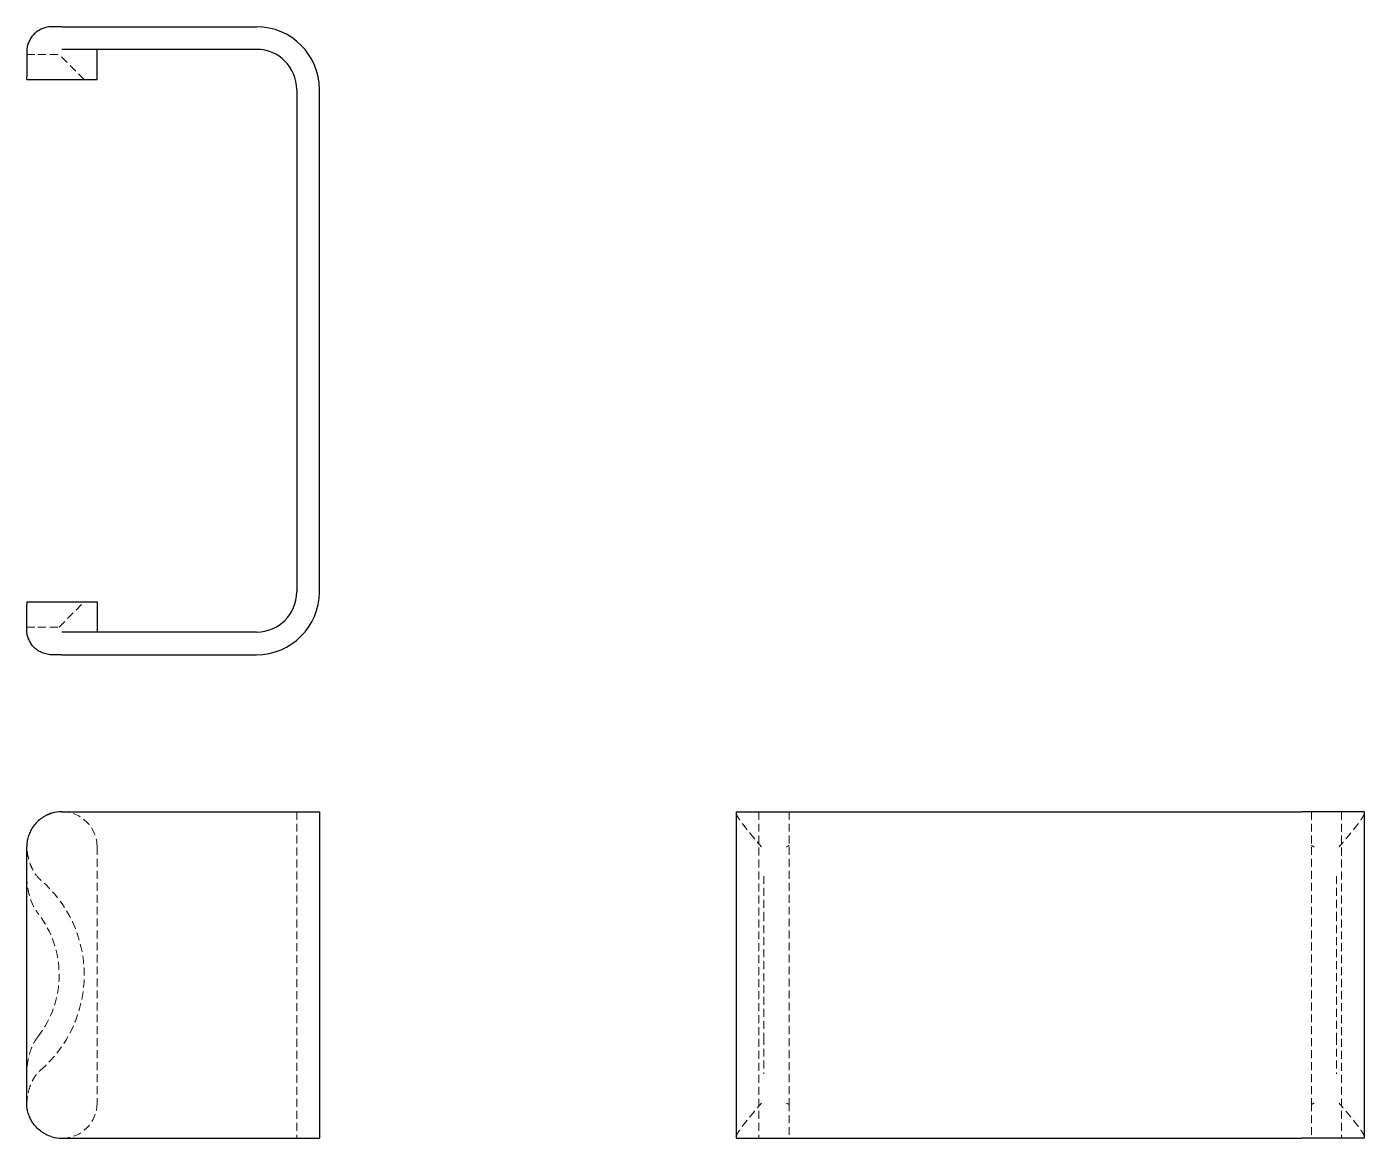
# Model space of a CAD drawing. Header units: millimetres. Extents: x 60 to 273, y 31 to 208.
import ezdxf

# ---------------------------------------------------------------- set-up
doc = ezdxf.new("R2010")
doc.units = ezdxf.units.MM
doc.linetypes.add('HIDDEN', pattern=[1.905, 1.27, -0.635])

msp = doc.modelspace()

# ---------------------------------------------------------------- linework, layer by layer
at = {"color": 7, "linetype": 'Continuous', "lineweight": 25}
for p, q in [((65.6, 208), (64, 208)), ((65.6, 208), (96.6, 208)), ((60, 204), (60, 200.02)), ((96.6, 204.4), (65.6, 204.4)), ((71.2, 199.6), (71.2, 204.4)), ((60.01, 199.6), (71.2, 199.6)), ((103, 198), (103, 118)), ((106.6, 118), (106.6, 198)), ((60, 112), (60, 115.98)), ((60.01, 116.4), (71.2, 116.4)), ((71.2, 116.4), (71.2, 111.6)), ((96.6, 111.6), (65.6, 111.6)), ((65.6, 108), (64, 108)), ((65.6, 108), (96.6, 108)), ((65.6, 83), (96.6, 83)), ((96.6, 83), (106.6, 83)), ((106.6, 83), (106.6, 31)), ((173, 83), (173, 31)), ((173, 83), (183, 83)), ((183, 83), (263, 83)), ((273, 83), (263, 83)), ((273, 83), (273, 31)), ((60, 36.6), (60, 77.4)), ((65.6, 31), (96.6, 31)), ((96.6, 31), (106.6, 31)), ((173, 31), (183, 31)), ((183, 31), (263, 31)), ((273, 31), (263, 31))]:
    msp.add_line(p, q, dxfattribs=at)
at = {"color": 7, "linetype": 'HIDDEN', "lineweight": 18}
for p, q in [((61.77, 203.6), (65.15, 203.6)), ((69.15, 199.6), (65.15, 203.6)), ((65.15, 112.4), (69.15, 116.4)), ((61.77, 112.4), (65.15, 112.4)), ((103, 83), (103, 31)), ((176.6, 83), (176.6, 31)), ((181.4, 83), (181.4, 77.4)), ((264.6, 83), (264.6, 77.4)), ((269.4, 83), (269.4, 31)), ((71.2, 77.4), (71.2, 36.6)), ((181.4, 77.4), (181.4, 36.6)), ((264.6, 77.4), (264.6, 36.6)), ((177.4, 66.83), (177.4, 47.17)), ((268.6, 66.83), (268.6, 47.17)), ((60.01, 36.32), (60.01, 36.38)), ((181.4, 36.6), (181.4, 31)), ((264.6, 36.6), (264.6, 31))]:
    msp.add_line(p, q, dxfattribs=at)
at = {"color": 7, "linetype": 'Continuous', "lineweight": 25}
for centre, radius, start, end in [((96.6, 198), 10, 0, 90), ((96.6, 198), 6.4, 0, 90), ((96.6, 118), 6.4, 270, 0), ((96.6, 118), 10, 270, 0), ((65.6, 77.4), 5.6, 90, 106.6015), ((65.6, 36.6), 5.6, 253.3985, 270)]:
    msp.add_arc(centre, radius, start, end, dxfattribs=at)
at = {"color": 7, "linetype": 'HIDDEN', "lineweight": 18}
for centre, radius, start, end in [((65.6, 77.4), 5.6, 106.6015, 116.0416), ((65.6, 77.4), 5.6, 0, 90), ((49.15, 57), 20, 310.5854, 49.4146), ((49.15, 57), 16, 322.0728, 37.9272), ((65.6, 36.6), 5.6, 270, 0)]:
    msp.add_arc(centre, radius, start, end, dxfattribs=at)
at = {"color": 7, "linetype": 'Continuous', "lineweight": 25}
for points in [[(64, 208), (63.66, 208), (63.34, 207.96), (62.89, 207.84), (62.74, 207.8), (62.46, 207.69), (62.32, 207.63), (61.94, 207.44), (61.7, 207.28), (61.28, 206.95), (61.1, 206.77), (60.78, 206.38), (60.64, 206.18), (60.4, 205.76), (60.31, 205.55), (60.15, 205.12), (60.1, 204.9), (60.02, 204.45), (60, 204.22), (60, 204)], [(64, 108), (63.66, 108), (63.34, 108.04), (62.89, 108.16), (62.74, 108.2), (62.46, 108.31), (62.32, 108.37), (61.94, 108.56), (61.7, 108.72), (61.28, 109.05), (61.1, 109.23), (60.78, 109.62), (60.64, 109.82), (60.4, 110.24), (60.31, 110.45), (60.15, 110.88), (60.1, 111.1), (60.02, 111.55), (60, 111.78), (60, 112)], [(64, 82.77), (63.66, 82.67), (63.34, 82.54), (62.89, 82.3), (62.74, 82.22), (62.46, 82.04), (62.32, 81.94), (61.94, 81.65), (61.7, 81.43), (61.28, 80.98), (61.1, 80.75), (60.78, 80.26), (60.64, 80.01), (60.4, 79.5), (60.31, 79.25), (60.15, 78.73), (60.1, 78.47), (60.02, 77.94), (60, 77.67), (60, 77.4)], [(64, 31.23), (63.66, 31.33), (63.34, 31.46), (62.89, 31.7), (62.74, 31.78), (62.46, 31.96), (62.32, 32.06), (61.94, 32.35), (61.7, 32.57), (61.28, 33.02), (61.1, 33.25), (60.78, 33.74), (60.64, 33.99), (60.4, 34.5), (60.31, 34.75), (60.15, 35.27), (60.1, 35.53), (60.02, 36.06), (60, 36.33), (60, 36.6)]]:
    msp.add_open_spline(points, degree=3, knots=[0, 0, 0, 0, 0.125, 0.125, 0.1875, 0.1875, 0.25, 0.25, 0.375, 0.375, 0.5, 0.5, 0.625, 0.625, 0.75, 0.75, 0.875, 0.875, 1, 1, 1, 1], dxfattribs=at)
at = {"color": 7, "linetype": 'HIDDEN', "lineweight": 18}
for points, knots in [([(60, 203.6), (60, 203.6), (60.04, 203.6), (60.18, 203.6), (60.28, 203.6), (60.57, 203.6), (60.74, 203.6), (61.18, 203.6), (61.44, 203.6), (61.77, 203.6)], [0, 0, 0, 0, 0.25, 0.25, 0.5, 0.5, 0.75, 0.75, 1, 1, 1, 1]), ([(60, 112.4), (60, 112.4), (60.04, 112.4), (60.18, 112.4), (60.28, 112.4), (60.57, 112.4), (60.74, 112.4), (61.18, 112.4), (61.44, 112.4), (61.77, 112.4)], [0, 0, 0, 0, 0.25, 0.25, 0.5, 0.5, 0.75, 0.75, 1, 1, 1, 1]), ([(173, 82.77), (173, 82.67), (173.04, 82.54), (173.16, 82.3), (173.2, 82.22), (173.31, 82.04), (173.37, 81.94), (173.56, 81.65), (173.72, 81.43), (174.05, 80.98), (174.23, 80.75), (174.62, 80.26), (174.82, 80.01), (175.24, 79.5), (175.45, 79.25), (175.88, 78.73), (176.1, 78.47), (176.55, 77.94), (176.78, 77.67), (177, 77.4)], [0, 0, 0, 0, 0.125, 0.125, 0.1875, 0.1875, 0.25, 0.25, 0.375, 0.375, 0.5, 0.5, 0.625, 0.625, 0.75, 0.75, 0.875, 0.875, 1, 1, 1, 1]), ([(273, 82.77), (273, 82.67), (272.96, 82.54), (272.84, 82.3), (272.8, 82.22), (272.69, 82.04), (272.63, 81.94), (272.44, 81.65), (272.28, 81.43), (271.95, 80.98), (271.77, 80.75), (271.38, 80.26), (271.18, 80.01), (270.76, 79.5), (270.55, 79.25), (270.12, 78.73), (269.9, 78.47), (269.45, 77.94), (269.22, 77.67), (269, 77.4)], [0, 0, 0, 0, 0.125, 0.125, 0.1875, 0.1875, 0.25, 0.25, 0.375, 0.375, 0.5, 0.5, 0.625, 0.625, 0.75, 0.75, 0.875, 0.875, 1, 1, 1, 1]), ([(62.16, 72.19), (61.77, 72.52), (61.47, 72.91), (61.07, 73.54), (60.95, 73.77), (60.73, 74.22), (60.64, 74.45), (60.38, 75.15), (60.25, 75.63), (60.07, 76.62), (60.02, 77.12), (60.01, 77.62)], [0, 0, 0, 0, 0.25, 0.25, 0.375, 0.375, 0.5, 0.5, 0.75, 0.75, 1, 1, 1, 1]), ([(60, 72.76), (60, 72.24), (60.04, 71.71), (60.18, 70.67), (60.28, 70.16), (60.57, 69.15), (60.74, 68.65), (61.18, 67.7), (61.44, 67.25), (61.77, 66.83)], [0, 0, 0, 0, 0.25, 0.25, 0.5, 0.5, 0.75, 0.75, 1, 1, 1, 1]), ([(177.4, 72.76), (177.4, 72.24), (177.4, 71.71), (177.4, 70.67), (177.4, 70.16), (177.4, 69.15), (177.4, 68.65), (177.4, 67.7), (177.4, 67.25), (177.4, 66.83)], [0, 0, 0, 0, 0.25, 0.25, 0.5, 0.5, 0.75, 0.75, 1, 1, 1, 1]), ([(268.6, 72.76), (268.6, 72.24), (268.6, 71.71), (268.6, 70.67), (268.6, 70.16), (268.6, 69.15), (268.6, 68.65), (268.6, 67.7), (268.6, 67.25), (268.6, 66.83)], [0, 0, 0, 0, 0.25, 0.25, 0.5, 0.5, 0.75, 0.75, 1, 1, 1, 1]), ([(61.77, 47.17), (61.45, 46.75), (61.18, 46.3), (60.74, 45.35), (60.56, 44.85), (60.28, 43.84), (60.18, 43.32), (60.04, 42.29), (60, 41.76), (60, 41.24)], [0, 0, 0, 0, 0.25, 0.25, 0.5, 0.5, 0.75, 0.75, 1, 1, 1, 1]), ([(177.4, 47.17), (177.4, 46.75), (177.4, 46.3), (177.4, 45.35), (177.4, 44.85), (177.4, 43.84), (177.4, 43.32), (177.4, 42.29), (177.4, 41.76), (177.4, 41.24)], [0, 0, 0, 0, 0.25, 0.25, 0.5, 0.5, 0.75, 0.75, 1, 1, 1, 1]), ([(268.6, 47.17), (268.6, 46.75), (268.6, 46.3), (268.6, 45.35), (268.6, 44.85), (268.6, 43.84), (268.6, 43.32), (268.6, 42.29), (268.6, 41.76), (268.6, 41.24)], [0, 0, 0, 0, 0.25, 0.25, 0.5, 0.5, 0.75, 0.75, 1, 1, 1, 1]), ([(60.01, 36.38), (60.02, 36.88), (60.07, 37.38), (60.25, 38.35), (60.38, 38.83), (60.63, 39.54), (60.73, 39.77), (60.94, 40.23), (61.06, 40.45), (61.46, 41.08), (61.78, 41.48), (62.16, 41.81)], [0, 0, 0, 0, 0.25, 0.25, 0.5, 0.5, 0.625, 0.625, 0.75, 0.75, 1, 1, 1, 1]), ([(173, 31.23), (173, 31.33), (173.04, 31.46), (173.16, 31.7), (173.2, 31.78), (173.31, 31.96), (173.37, 32.06), (173.56, 32.35), (173.72, 32.57), (174.05, 33.02), (174.23, 33.25), (174.62, 33.74), (174.82, 33.99), (175.24, 34.5), (175.45, 34.75), (175.88, 35.27), (176.1, 35.53), (176.55, 36.06), (176.78, 36.33), (177, 36.6)], [0, 0, 0, 0, 0.125, 0.125, 0.1875, 0.1875, 0.25, 0.25, 0.375, 0.375, 0.5, 0.5, 0.625, 0.625, 0.75, 0.75, 0.875, 0.875, 1, 1, 1, 1]), ([(273, 31.23), (273, 31.33), (272.96, 31.46), (272.84, 31.7), (272.8, 31.78), (272.69, 31.96), (272.63, 32.06), (272.44, 32.35), (272.28, 32.57), (271.95, 33.02), (271.77, 33.25), (271.38, 33.74), (271.18, 33.99), (270.76, 34.5), (270.55, 34.75), (270.12, 35.27), (269.9, 35.53), (269.45, 36.06), (269.22, 36.33), (269, 36.6)], [0, 0, 0, 0, 0.125, 0.125, 0.1875, 0.1875, 0.25, 0.25, 0.375, 0.375, 0.5, 0.5, 0.625, 0.625, 0.75, 0.75, 0.875, 0.875, 1, 1, 1, 1])]:
    msp.add_open_spline(points, degree=3, knots=knots, dxfattribs=at)
at = {"color": 7, "linetype": 'Continuous', "lineweight": 25}
for points in [[(60.01, 199.6), (60, 199.74), (60, 199.88), (60, 200.02)], [(60.01, 116.4), (60, 116.26), (60, 116.12), (60, 115.98)]]:
    msp.add_open_spline(points, degree=3, dxfattribs=at)
at = {"color": 7, "linetype": 'HIDDEN', "lineweight": 18}
for points in [[(181.4, 77.62), (181.26, 77.55), (181.12, 77.47), (180.98, 77.4)], [(264.6, 77.62), (264.74, 77.55), (264.88, 77.47), (265.02, 77.4)], [(180.98, 36.6), (181.12, 36.53), (181.26, 36.45), (181.4, 36.38)], [(265.02, 36.6), (264.88, 36.53), (264.74, 36.45), (264.6, 36.38)]]:
    msp.add_open_spline(points, degree=3, dxfattribs=at)

doc.saveas('drawing.dxf')
